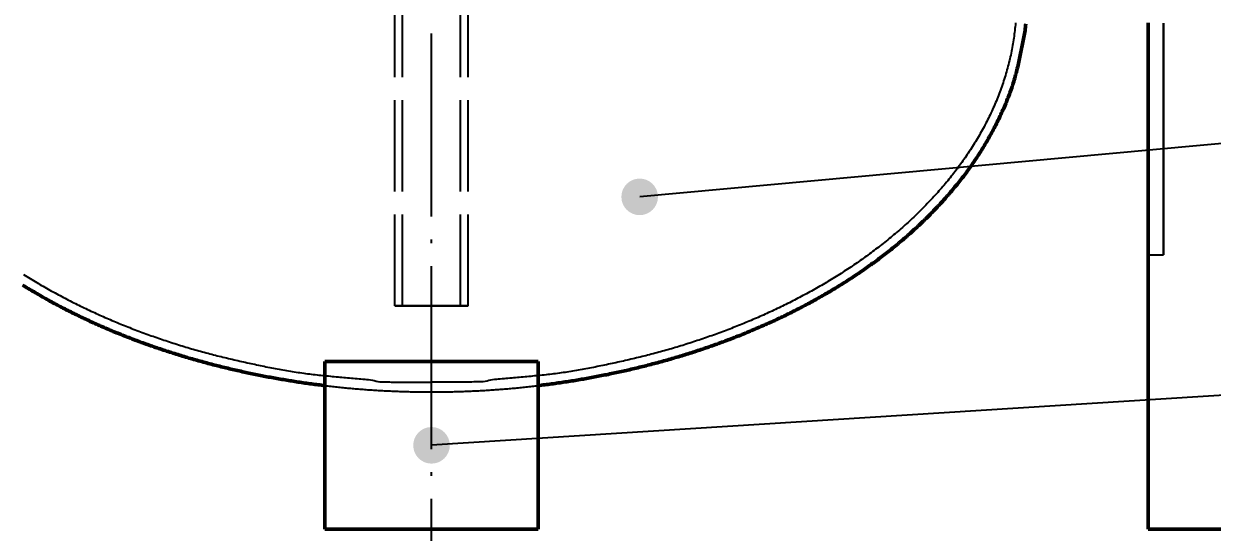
# Model space of a CAD drawing. Header units: millimetres. Extents: x 0 to 594, y 0 to 420.
# Drawn here: x 82.13 to 121.1, y 249.9 to 266.57 of the extents above; entities that cross this region are included whole.
import ezdxf

# ---------------------------------------------------------------- set-up
doc = ezdxf.new("R2010")
doc.units = ezdxf.units.MM
doc.linetypes.add('ISO02-TRAZOS', pattern=[3.75, 3, -0.75])
doc.linetypes.add('ISO04-TRAZO-PUNTO', pattern=[7.625, 6, -0.75, 0.125, -0.75])
for name, color, linetype, lineweight in [('01-VISIBLE', 7, 'CONTINUOUS', 50), ('02-OCULTA', 4, 'ISO02-TRAZOS', 25), ('03-EJE', 1, 'ISO04-TRAZO-PUNTO', 25), ('04-COTA', 3, 'CONTINUOUS', 25), ('08-FINA', 5, 'CONTINUOUS', 25)]:
    doc.layers.add(name, color=color, linetype=linetype, lineweight=lineweight)
doc.styles.add('ISO3098', font='isocpeur.ttf')
doc.dimstyles.new('FLAMA-ISO', dxfattribs={"dimtxt": 3.5, "dimasz": 3, "dimexe": 2, "dimexo": 1, "dimgap": 1, "dimtad": 1, "dimdec": 1, "dimtxsty": 'ISO3098', "dimcen": 2.5, "dimclrd": 3, "dimclre": 3, "dimclrt": 3, "dimazin": 3, "dimtfac": 1, "dimtmove": 0, "dimatfit": 3, "dimlwd": 25, "dimlwe": 25})

msp = doc.modelspace()

# ---------------------------------------------------------------- hatches: boundary and pattern name
at = {"layer": '08-FINA'}
h = msp.add_hatch(color=7, dxfattribs=at)
h.dxf.hatch_style = 1
edge = h.paths.add_edge_path()
edge.add_arc((102.325, 260.895), 0.6, 0, 360)
h = msp.add_hatch(color=7, dxfattribs=at)
h.dxf.hatch_style = 1
edge = h.paths.add_edge_path()
edge.add_arc((95.5, 252.75), 0.6, 0, 360)

# ---------------------------------------------------------------- linework, layer by layer
at = {"layer": '01-VISIBLE'}
for p, q in [((92, 250), (92, 255.5)), ((92, 255.5), (99, 255.5)), ((99, 250), (99, 255.5)), ((92, 250), (99, 250)), ((119, 250), (127, 250))]:
    msp.add_line(p, q, dxfattribs=at)
for points in [[(99, 254.708), (99.055, 254.714), (99.11, 254.721), (99.165, 254.728), (99.22, 254.735), (99.274, 254.742), (99.329, 254.749), (99.384, 254.756), (99.439, 254.764), (99.494, 254.771), (99.549, 254.779), (99.603, 254.786), (99.658, 254.794), (99.713, 254.802), (99.768, 254.81), (99.822, 254.818), (99.877, 254.826), (99.932, 254.835), (99.986, 254.843), (100.041, 254.852), (100.096, 254.86), (100.15, 254.869), (100.205, 254.878), (100.26, 254.887), (100.314, 254.896), (100.369, 254.905), (100.423, 254.914), (100.478, 254.924), (100.532, 254.933), (100.587, 254.943), (100.641, 254.953), (100.696, 254.962), (100.75, 254.972), (100.804, 254.982), (100.859, 254.992), (100.913, 255.003), (100.968, 255.013), (101.022, 255.024), (101.076, 255.034), (101.13, 255.045), (101.185, 255.056), (101.239, 255.066), (101.293, 255.077), (101.347, 255.089), (101.402, 255.1), (101.456, 255.111), (101.51, 255.123), (101.564, 255.134), (101.618, 255.146), (101.672, 255.158), (101.726, 255.169), (101.78, 255.181), (101.834, 255.194), (101.888, 255.206), (101.942, 255.218), (101.996, 255.23), (102.05, 255.243), (102.104, 255.256), (102.157, 255.268), (102.211, 255.281), (102.265, 255.294), (102.319, 255.307), (102.372, 255.321), (102.426, 255.334), (102.48, 255.347), (102.533, 255.361), (102.587, 255.375), (102.641, 255.388), (102.694, 255.402), (102.748, 255.416), (102.801, 255.43), (102.855, 255.445), (102.908, 255.459), (102.961, 255.473), (103.015, 255.488), (103.068, 255.503), (103.121, 255.517), (103.175, 255.532), (103.228, 255.547), (103.281, 255.562), (103.334, 255.578), (103.388, 255.593), (103.441, 255.608), (103.494, 255.624), (103.547, 255.64), (103.6, 255.656), (103.653, 255.671), (103.706, 255.688), (103.759, 255.704), (103.811, 255.72), (103.864, 255.736), (103.917, 255.753), (103.97, 255.769), (104.023, 255.786), (104.075, 255.803), (104.128, 255.82), (104.181, 255.837), (104.233, 255.854), (104.286, 255.872), (104.338, 255.889), (104.391, 255.907), (104.443, 255.924), (104.495, 255.942), (104.548, 255.96), (104.6, 255.978), (104.652, 255.996), (104.705, 256.015), (104.757, 256.033), (104.809, 256.051), (104.861, 256.07), (104.913, 256.089), (104.965, 256.108), (105.017, 256.127), (105.069, 256.146), (105.121, 256.165), (105.173, 256.184), (105.224, 256.204), (105.276, 256.223), (105.328, 256.243), (105.379, 256.263), (105.431, 256.283), (105.483, 256.303), (105.534, 256.323), (105.585, 256.344), (105.637, 256.364), (105.688, 256.385), (105.74, 256.405), (105.791, 256.426), (105.842, 256.447), (105.893, 256.468), (105.944, 256.489), (105.995, 256.511), (106.046, 256.532), (106.097, 256.554), (106.148, 256.575), (106.199, 256.597), (106.25, 256.619), (106.3, 256.641), (106.351, 256.663), (106.402, 256.686), (106.452, 256.708), (106.503, 256.731), (106.553, 256.753), (106.604, 256.776), (106.654, 256.799), (106.704, 256.822), (106.755, 256.845), (106.805, 256.869), (106.855, 256.892), (106.905, 256.916), (106.955, 256.939), (107.005, 256.963), (107.055, 256.987), (107.104, 257.011), (107.154, 257.035), (107.204, 257.06), (107.253, 257.084), (107.303, 257.109), (107.352, 257.134), (107.402, 257.159), (107.451, 257.184), (107.5, 257.209), (107.55, 257.234), (107.599, 257.259), (107.648, 257.285), (107.697, 257.311), (107.746, 257.337), (107.795, 257.362), (107.843, 257.389), (107.892, 257.415), (107.941, 257.441), (107.989, 257.468), (108.038, 257.494), (108.086, 257.521), (108.135, 257.548), (108.183, 257.575), (108.231, 257.602), (108.279, 257.629), (108.327, 257.657), (108.375, 257.684), (108.423, 257.712), (108.471, 257.74), (108.519, 257.768), (108.566, 257.796), (108.614, 257.824), (108.661, 257.853), (108.709, 257.881), (108.756, 257.91), (108.803, 257.939), (108.85, 257.968), (108.897, 257.997), (108.944, 258.026), (108.991, 258.055), (109.038, 258.085), (109.085, 258.114), (109.131, 258.144), (109.178, 258.174), (109.224, 258.204), (109.271, 258.234), (109.317, 258.265), (109.363, 258.295), (109.409, 258.326), (109.455, 258.357), (109.501, 258.388), (109.547, 258.419), (109.592, 258.45), (109.638, 258.481), (109.683, 258.513), (109.729, 258.544), (109.774, 258.576), (109.819, 258.608), (109.864, 258.64), (109.909, 258.672), (109.954, 258.705), (109.999, 258.737), (110.044, 258.77), (110.088, 258.803), (110.132, 258.836), (110.177, 258.869), (110.221, 258.902), (110.265, 258.936), (110.309, 258.969), (110.353, 259.003), (110.397, 259.037), (110.44, 259.071), (110.484, 259.105), (110.527, 259.139), (110.571, 259.174), (110.614, 259.208), (110.657, 259.243), (110.7, 259.278), (110.742, 259.313), (110.785, 259.348), (110.828, 259.383), (110.87, 259.419), (110.912, 259.455), (110.955, 259.49), (110.997, 259.526), (111.039, 259.562), (111.08, 259.599), (111.122, 259.635), (111.163, 259.672), (111.205, 259.708), (111.246, 259.745), (111.287, 259.782), (111.328, 259.82), (111.369, 259.857), (111.41, 259.894), (111.45, 259.932), (111.49, 259.97), (111.531, 260.008), (111.571, 260.046), (111.611, 260.084), (111.651, 260.123), (111.69, 260.161), (111.73, 260.2), (111.769, 260.239), (111.808, 260.278), (111.847, 260.317), (111.886, 260.357), (111.925, 260.396), (111.963, 260.436), (112.002, 260.476), (112.04, 260.516), (112.078, 260.556), (112.116, 260.596), (112.154, 260.637), (112.191, 260.677), (112.228, 260.718), (112.266, 260.759), (112.303, 260.8), (112.34, 260.841), (112.376, 260.883), (112.413, 260.924), (112.449, 260.966), (112.485, 261.008), (112.521, 261.05), (112.557, 261.092), (112.593, 261.134), (112.628, 261.177), (112.663, 261.219), (112.698, 261.262), (112.733, 261.305), (112.768, 261.348), (112.803, 261.391), (112.837, 261.435), (112.871, 261.478), (112.905, 261.522), (112.939, 261.566), (112.972, 261.61), (113.005, 261.654), (113.038, 261.698), (113.071, 261.743), (113.104, 261.788), (113.136, 261.832), (113.169, 261.877), (113.201, 261.923), (113.232, 261.968), (113.264, 262.013), (113.295, 262.059), (113.326, 262.105), (113.357, 262.151), (113.388, 262.197), (113.418, 262.243), (113.448, 262.289), (113.478, 262.336), (113.508, 262.383), (113.537, 262.43), (113.566, 262.477), (113.595, 262.524), (113.624, 262.571), (113.652, 262.619), (113.68, 262.666), (113.708, 262.714), (113.736, 262.762), (113.763, 262.81), (113.79, 262.858), (113.817, 262.906), (113.844, 262.955), (113.87, 263.003), (113.897, 263.052), (113.923, 263.101), (113.948, 263.15), (113.974, 263.199), (113.999, 263.248), (114.024, 263.298), (114.049, 263.347), (114.073, 263.397), (114.098, 263.446), (114.122, 263.496), (114.146, 263.546), (114.169, 263.596), (114.193, 263.646), (114.216, 263.697), (114.238, 263.747), (114.261, 263.797), (114.283, 263.848), (114.305, 263.899), (114.327, 263.95), (114.348, 264.001), (114.369, 264.052), (114.39, 264.103), (114.41, 264.155), (114.43, 264.207), (114.449, 264.258), (114.468, 264.31), (114.487, 264.362), (114.505, 264.415), (114.523, 264.467), (114.541, 264.519), (114.558, 264.572), (114.574, 264.625), (114.591, 264.678), (114.607, 264.731), (114.622, 264.784), (114.637, 264.837), (114.652, 264.89), (114.666, 264.944), (114.68, 264.997), (114.694, 265.051), (114.707, 265.104), (114.72, 265.158), (114.733, 265.212), (114.746, 265.266), (114.758, 265.32), (114.77, 265.374), (114.782, 265.428), (114.794, 265.482), (114.806, 265.536), (114.817, 265.59), (114.828, 265.644), (114.839, 265.698), (114.85, 265.753), (114.861, 265.807), (114.872, 265.861), (114.883, 265.915), (114.893, 265.97), (114.904, 266.024), (114.914, 266.078), (114.924, 266.133), (114.934, 266.187), (114.944, 266.242), (114.952, 266.296), (114.96, 266.351), (114.967, 266.406), (114.973, 266.461), (114.978, 266.516), (114.982, 266.571)], [(119, 266.6), (119, 266.5), (119, 266.4), (119, 266.3), (119, 266.2), (119, 266.1), (119, 266), (119, 265.9), (119, 265.8), (119, 265.7), (119, 265.6), (119, 265.5), (119, 265.4), (119, 265.3), (119, 265.2), (119, 265.1), (119, 265), (119, 264.9), (119, 264.8), (119, 264.7), (119, 264.6), (119, 264.5), (119, 264.4), (119, 264.3), (119, 264.2), (119, 264.1), (119, 264), (119, 263.9), (119, 263.8), (119, 263.7), (119, 263.6), (119, 263.5), (119, 263.4), (119, 263.3), (119, 263.2), (119, 263.1), (119, 263), (119, 262.9), (119, 262.8), (119, 262.7), (119, 262.6), (119, 262.5), (119, 262.4), (119, 262.3), (119, 262.2), (119, 262.1), (119, 262), (119, 261.9), (119, 261.8), (119, 261.7), (119, 261.6), (119, 261.5), (119, 261.4), (119, 261.3), (119, 261.2), (119, 261.1), (119, 261), (119, 260.9), (119, 260.8), (119, 260.7), (119, 260.6), (119, 260.5), (119, 260.4), (119, 260.3), (119, 260.2), (119, 260.1), (119, 260), (119, 259.9), (119, 259.8), (119, 259.7), (119, 259.6), (119, 259.5), (119, 259.4), (119, 259.3), (119, 259.2), (119, 259.1), (119, 259), (119, 258.9), (119, 258.8), (119, 258.7), (119, 258.6), (119, 258.5), (119, 258.4), (119, 258.3), (119, 258.2), (119, 258.1), (119, 258), (119, 257.9), (119, 257.8), (119, 257.7), (119, 257.6), (119, 257.5), (119, 257.4), (119, 257.3), (119, 257.2), (119, 257.1), (119, 257), (119, 256.9), (119, 256.8), (119, 256.7), (119, 256.6), (119, 256.5), (119, 256.4), (119, 256.3), (119, 256.2), (119, 256.1), (119, 256), (119, 255.9), (119, 255.8), (119, 255.7), (119, 255.6), (119, 255.5), (119, 255.4), (119, 255.3), (119, 255.2), (119, 255.1), (119, 255), (119, 254.9), (119, 254.8), (119, 254.7), (119, 254.6), (119, 254.5), (119, 254.4), (119, 254.3), (119, 254.2), (119, 254.1), (119, 254), (119, 253.9), (119, 253.8), (119, 253.7), (119, 253.6), (119, 253.5), (119, 253.4), (119, 253.3), (119, 253.2), (119, 253.1), (119, 253), (119, 252.9), (119, 252.8), (119, 252.7), (119, 252.6), (119, 252.5), (119, 252.4), (119, 252.3), (119, 252.2), (119, 252.1), (119, 252), (119, 251.9), (119, 251.8), (119, 251.7), (119, 251.6), (119, 251.5), (119, 251.4), (119, 251.3), (119, 251.2), (119, 251.1), (119, 251), (119, 250.9), (119, 250.8), (119, 250.7), (119, 250.6), (119, 250.5), (119, 250.4), (119, 250.3), (119, 250.2), (119, 250.1), (119, 250)], [(82.091, 258.004), (82.137, 257.975), (82.184, 257.947), (82.231, 257.918), (82.278, 257.89), (82.325, 257.861), (82.372, 257.833), (82.419, 257.805), (82.466, 257.777), (82.513, 257.749), (82.56, 257.722), (82.608, 257.694), (82.655, 257.667), (82.703, 257.64), (82.751, 257.612), (82.798, 257.585), (82.846, 257.559), (82.894, 257.532), (82.942, 257.505), (82.99, 257.479), (83.038, 257.453), (83.086, 257.426), (83.134, 257.4), (83.183, 257.374), (83.231, 257.349), (83.28, 257.323), (83.328, 257.297), (83.377, 257.272), (83.425, 257.247), (83.474, 257.222), (83.523, 257.197), (83.572, 257.172), (83.621, 257.147), (83.67, 257.122), (83.719, 257.098), (83.768, 257.074), (83.817, 257.049), (83.866, 257.025), (83.915, 257.001), (83.965, 256.977), (84.014, 256.954), (84.064, 256.93), (84.113, 256.907), (84.163, 256.883), (84.212, 256.86), (84.262, 256.837), (84.312, 256.814), (84.362, 256.791), (84.412, 256.769), (84.462, 256.746), (84.512, 256.724), (84.562, 256.701), (84.612, 256.679), (84.662, 256.657), (84.712, 256.635), (84.763, 256.613), (84.813, 256.592), (84.863, 256.57), (84.914, 256.548), (84.964, 256.527), (85.015, 256.506), (85.065, 256.485), (85.116, 256.464), (85.167, 256.443), (85.217, 256.422), (85.268, 256.402), (85.319, 256.381), (85.37, 256.361), (85.421, 256.341), (85.472, 256.321), (85.523, 256.301), (85.574, 256.281), (85.625, 256.261), (85.676, 256.241), (85.728, 256.222), (85.779, 256.202), (85.83, 256.183), (85.882, 256.164), (85.933, 256.145), (85.984, 256.126), (86.036, 256.107), (86.087, 256.088), (86.139, 256.07), (86.191, 256.051), (86.242, 256.033), (86.294, 256.015), (86.346, 255.997), (86.398, 255.979), (86.449, 255.961), (86.501, 255.943), (86.553, 255.926), (86.605, 255.908), (86.657, 255.891), (86.709, 255.873), (86.761, 255.856), (86.813, 255.839), (86.865, 255.822), (86.918, 255.805), (86.97, 255.789), (87.022, 255.772), (87.074, 255.756), (87.127, 255.739), (87.179, 255.723), (87.231, 255.707), (87.284, 255.691), (87.336, 255.675), (87.389, 255.659), (87.441, 255.643), (87.494, 255.628), (87.546, 255.612), (87.599, 255.597), (87.652, 255.582), (87.704, 255.567), (87.757, 255.552), (87.81, 255.537), (87.863, 255.522), (87.915, 255.507), (87.968, 255.493), (88.021, 255.478), (88.074, 255.464), (88.127, 255.45), (88.18, 255.436), (88.233, 255.422), (88.286, 255.408), (88.339, 255.394), (88.392, 255.38), (88.445, 255.367), (88.498, 255.353), (88.551, 255.34), (88.605, 255.327), (88.658, 255.313), (88.711, 255.3), (88.764, 255.287), (88.818, 255.275), (88.871, 255.262), (88.924, 255.249), (88.978, 255.237), (89.031, 255.225), (89.085, 255.212), (89.138, 255.2), (89.192, 255.188), (89.245, 255.176), (89.299, 255.164), (89.352, 255.153), (89.406, 255.141), (89.459, 255.129), (89.513, 255.118), (89.567, 255.107), (89.62, 255.096), (89.674, 255.084), (89.728, 255.073), (89.781, 255.063), (89.835, 255.052), (89.889, 255.041), (89.943, 255.031), (89.996, 255.02), (90.05, 255.01), (90.104, 255), (90.158, 254.989), (90.212, 254.979), (90.266, 254.97), (90.32, 254.96), (90.374, 254.95), (90.428, 254.94), (90.482, 254.931), (90.536, 254.922), (90.59, 254.912), (90.644, 254.903), (90.698, 254.894), (90.752, 254.885), (90.806, 254.876), (90.86, 254.867), (90.914, 254.859), (90.968, 254.85), (91.023, 254.842), (91.077, 254.833), (91.131, 254.825), (91.185, 254.817), (91.239, 254.809), (91.294, 254.801), (91.348, 254.793), (91.402, 254.786), (91.456, 254.778), (91.511, 254.771), (91.565, 254.763), (91.619, 254.756), (91.674, 254.749), (91.728, 254.742), (91.782, 254.735), (91.837, 254.728), (91.891, 254.721), (91.946, 254.714), (92, 254.708)]]:
    msp.add_lwpolyline(points, dxfattribs=at)
at = {"layer": '02-OCULTA'}
for p, q in [((94.3, 257.32), (94.3, 358.898)), ((94.55, 257.32), (94.55, 358.898)), ((96.45, 257.32), (96.45, 358.898)), ((96.7, 257.32), (96.7, 358.898)), ((119, 259), (119.5, 259)), ((92, 250), (92, 255.5)), ((92, 255.5), (99, 255.5)), ((99, 250), (99, 255.5)), ((92, 250), (99, 250))]:
    msp.add_line(p, q, dxfattribs=at)
for points in [[(114.651, 266.599), (114.645, 266.537), (114.639, 266.474), (114.632, 266.412), (114.625, 266.349), (114.618, 266.287), (114.61, 266.224), (114.601, 266.162), (114.592, 266.1), (114.583, 266.038), (114.573, 265.976), (114.563, 265.914), (114.552, 265.852), (114.541, 265.79), (114.529, 265.728), (114.517, 265.666), (114.504, 265.605), (114.491, 265.543), (114.477, 265.482), (114.463, 265.421), (114.449, 265.36), (114.434, 265.299), (114.418, 265.238), (114.402, 265.177), (114.386, 265.116), (114.369, 265.055), (114.352, 264.995), (114.335, 264.935), (114.317, 264.874), (114.298, 264.814), (114.279, 264.754), (114.26, 264.695), (114.24, 264.635), (114.22, 264.575), (114.199, 264.516), (114.178, 264.457), (114.157, 264.398), (114.135, 264.339), (114.113, 264.28), (114.09, 264.221), (114.067, 264.163), (114.044, 264.104), (114.02, 264.046), (113.995, 263.988), (113.971, 263.93), (113.946, 263.873), (113.92, 263.815), (113.895, 263.758), (113.868, 263.701), (113.842, 263.644), (113.815, 263.587), (113.788, 263.53), (113.76, 263.474), (113.732, 263.418), (113.703, 263.362), (113.675, 263.306), (113.646, 263.25), (113.616, 263.195), (113.586, 263.139), (113.556, 263.084), (113.526, 263.029), (113.495, 262.974), (113.464, 262.92), (113.432, 262.865), (113.4, 262.811), (113.368, 262.757), (113.335, 262.703), (113.303, 262.65), (113.269, 262.596), (113.236, 262.543), (113.202, 262.49), (113.168, 262.437), (113.134, 262.385), (113.099, 262.332), (113.064, 262.28), (113.029, 262.228), (112.993, 262.176), (112.957, 262.125), (112.921, 262.073), (112.884, 262.022), (112.848, 261.971), (112.811, 261.92), (112.773, 261.87), (112.736, 261.819), (112.698, 261.769), (112.66, 261.719), (112.621, 261.669), (112.583, 261.62), (112.544, 261.571), (112.504, 261.521), (112.465, 261.472), (112.425, 261.424), (112.385, 261.375), (112.345, 261.327), (112.304, 261.279), (112.264, 261.231), (112.223, 261.183), (112.182, 261.136), (112.14, 261.089), (112.098, 261.042), (112.056, 260.995), (112.014, 260.948), (111.972, 260.902), (111.929, 260.855), (111.886, 260.809), (111.843, 260.764), (111.8, 260.718), (111.757, 260.673), (111.713, 260.627), (111.669, 260.582), (111.625, 260.538), (111.58, 260.493), (111.536, 260.449), (111.491, 260.405), (111.446, 260.361), (111.401, 260.317), (111.356, 260.273), (111.31, 260.23), (111.264, 260.187), (111.218, 260.144), (111.172, 260.101), (111.126, 260.059), (111.08, 260.017), (111.033, 259.975), (110.986, 259.933), (110.939, 259.891), (110.892, 259.849), (110.844, 259.808), (110.797, 259.767), (110.749, 259.726), (110.701, 259.686), (110.653, 259.645), (110.605, 259.605), (110.556, 259.565), (110.508, 259.525), (110.459, 259.485), (110.41, 259.446), (110.361, 259.406), (110.312, 259.367), (110.262, 259.329), (110.213, 259.29), (110.163, 259.251), (110.113, 259.213), (110.063, 259.175), (110.013, 259.137), (109.963, 259.099), (109.912, 259.062), (109.861, 259.025), (109.811, 258.987), (109.76, 258.951), (109.709, 258.914), (109.658, 258.877), (109.606, 258.841), (109.555, 258.805), (109.503, 258.769), (109.452, 258.733), (109.4, 258.697), (109.348, 258.662), (109.296, 258.627), (109.244, 258.592), (109.191, 258.557), (109.139, 258.522), (109.086, 258.488), (109.034, 258.454), (108.981, 258.42), (108.928, 258.386), (108.875, 258.352), (108.821, 258.319), (108.768, 258.285), (108.715, 258.252), (108.661, 258.219), (108.608, 258.186), (108.554, 258.154), (108.5, 258.121), (108.446, 258.089), (108.392, 258.057), (108.338, 258.025), (108.283, 257.994), (108.229, 257.962), (108.174, 257.931), (108.12, 257.9), (108.065, 257.869), (108.01, 257.838), (107.955, 257.807), (107.9, 257.777), (107.845, 257.747), (107.79, 257.716), (107.735, 257.687), (107.679, 257.657), (107.624, 257.627), (107.568, 257.598), (107.513, 257.569), (107.457, 257.54), (107.401, 257.511), (107.345, 257.482), (107.289, 257.454), (107.233, 257.425), (107.177, 257.397), (107.121, 257.369), (107.064, 257.341), (107.008, 257.314), (106.951, 257.286), (106.895, 257.259), (106.838, 257.232), (106.781, 257.205), (106.724, 257.178), (106.667, 257.151), (106.61, 257.125), (106.553, 257.099), (106.496, 257.073), (106.439, 257.047), (106.381, 257.021), (106.324, 256.995), (106.266, 256.97), (106.209, 256.945), (106.151, 256.92), (106.093, 256.895), (106.036, 256.87), (105.978, 256.845), (105.92, 256.821), (105.862, 256.797), (105.804, 256.772), (105.746, 256.748), (105.688, 256.725), (105.629, 256.701), (105.571, 256.678), (105.513, 256.654), (105.454, 256.631), (105.396, 256.608), (105.337, 256.585), (105.278, 256.563), (105.22, 256.54), (105.161, 256.518), (105.102, 256.496), (105.043, 256.474), (104.984, 256.452), (104.925, 256.43), (104.866, 256.408), (104.807, 256.387), (104.748, 256.366), (104.689, 256.344), (104.63, 256.323), (104.57, 256.303), (104.511, 256.282), (104.452, 256.261), (104.392, 256.241), (104.333, 256.221), (104.273, 256.201), (104.213, 256.181), (104.154, 256.161), (104.094, 256.141), (104.034, 256.122), (103.974, 256.102), (103.915, 256.083), (103.855, 256.064), (103.795, 256.045), (103.735, 256.027), (103.675, 256.008), (103.614, 255.99), (103.554, 255.972), (103.494, 255.954), (103.434, 255.936), (103.373, 255.918), (103.313, 255.9), (103.253, 255.883), (103.192, 255.866), (103.132, 255.849), (103.071, 255.832), (103.011, 255.815), (102.95, 255.799), (102.889, 255.782), (102.828, 255.766), (102.768, 255.75), (102.707, 255.734), (102.646, 255.719), (102.585, 255.703), (102.524, 255.688), (102.463, 255.672), (102.402, 255.657), (102.341, 255.642), (102.28, 255.627), (102.219, 255.613), (102.158, 255.598), (102.097, 255.584), (102.035, 255.569), (101.974, 255.555), (101.913, 255.541), (101.852, 255.527), (101.79, 255.513), (101.729, 255.499), (101.668, 255.486), (101.606, 255.472), (101.545, 255.459), (101.483, 255.445), (101.422, 255.432), (101.36, 255.419), (101.299, 255.406), (101.237, 255.392), (101.176, 255.38), (101.114, 255.367), (101.053, 255.354), (100.991, 255.341), (100.93, 255.329), (100.868, 255.316), (100.806, 255.304), (100.745, 255.291), (100.683, 255.279), (100.621, 255.267), (100.56, 255.256), (100.498, 255.244), (100.436, 255.233), (100.374, 255.222), (100.312, 255.211), (100.25, 255.2), (100.188, 255.189), (100.126, 255.179), (100.064, 255.169), (100.002, 255.159), (99.94, 255.15), (99.878, 255.141), (99.816, 255.132), (99.753, 255.123), (99.691, 255.114), (99.629, 255.106), (99.566, 255.098), (99.504, 255.09), (99.442, 255.083), (99.379, 255.075), (99.317, 255.068), (99.254, 255.061), (99.192, 255.054), (99.129, 255.048), (99.067, 255.041), (99.004, 255.035), (98.942, 255.029), (98.879, 255.023), (98.816, 255.017), (98.754, 255.011), (98.691, 255.005), (98.629, 255), (98.566, 254.994), (98.503, 254.989), (98.441, 254.983), (98.378, 254.978), (98.316, 254.972), (98.253, 254.967), (98.19, 254.962), (98.128, 254.956), (98.065, 254.951), (98.002, 254.945), (97.94, 254.94), (97.877, 254.935), (97.814, 254.929), (97.752, 254.923), (97.689, 254.917), (97.627, 254.911), (97.564, 254.905), (97.502, 254.898), (97.439, 254.89), (97.377, 254.88), (97.32, 254.856), (97.26, 254.84), (97.197, 254.835), (97.134, 254.832), (97.072, 254.83), (97.009, 254.828), (96.946, 254.827), (96.883, 254.826), (96.82, 254.825), (96.757, 254.824), (96.694, 254.824), (96.632, 254.823), (96.569, 254.823), (96.506, 254.822), (96.443, 254.822), (96.38, 254.822), (96.317, 254.821), (96.254, 254.821), (96.192, 254.821), (96.129, 254.821), (96.066, 254.821), (96.003, 254.82), (95.94, 254.82), (95.877, 254.82), (95.814, 254.82), (95.751, 254.82), (95.689, 254.82), (95.626, 254.82), (95.563, 254.82), (95.5, 254.82)], [(119, 250), (119, 250.1), (119, 250.2), (119, 250.3), (119, 250.4), (119, 250.5), (119, 250.6), (119, 250.7), (119, 250.8), (119, 250.9), (119, 251), (119, 251.1), (119, 251.2), (119, 251.3), (119, 251.4), (119, 251.5), (119, 251.6), (119, 251.7), (119, 251.8), (119, 251.9), (119, 252), (119, 252.1), (119, 252.2), (119, 252.3), (119, 252.4), (119, 252.5), (119, 252.6), (119, 252.7), (119, 252.8), (119, 252.9), (119, 253), (119, 253.1), (119, 253.2), (119, 253.3), (119, 253.4), (119, 253.5), (119, 253.6), (119, 253.7), (119, 253.8), (119, 253.9), (119, 254), (119, 254.1), (119, 254.2), (119, 254.3), (119, 254.4), (119, 254.5), (119, 254.6), (119, 254.7), (119, 254.8), (119, 254.9), (119, 255), (119, 255.1), (119, 255.2), (119, 255.3), (119, 255.4), (119, 255.5), (119, 255.6), (119, 255.7), (119, 255.8), (119, 255.9), (119, 256), (119, 256.1), (119, 256.2), (119, 256.3), (119, 256.4), (119, 256.5), (119, 256.6), (119, 256.7), (119, 256.8), (119, 256.9), (119, 257), (119, 257.1), (119, 257.2), (119, 257.3), (119, 257.4), (119, 257.5), (119, 257.6), (119, 257.7), (119, 257.8), (119, 257.9), (119, 258), (119, 258.1), (119, 258.2), (119, 258.3), (119, 258.4), (119, 258.5), (119, 258.6), (119, 258.7), (119, 258.8), (119, 258.9), (119, 259), (119, 259.1), (119, 259.2), (119, 259.3), (119, 259.4), (119, 259.5), (119, 259.6), (119, 259.7), (119, 259.8), (119, 259.9), (119, 260), (119, 260.1), (119, 260.2), (119, 260.3), (119, 260.4), (119, 260.5), (119, 260.6), (119, 260.7), (119, 260.8), (119, 260.9), (119, 261), (119, 261.1), (119, 261.2), (119, 261.3), (119, 261.4), (119, 261.5), (119, 261.6), (119, 261.7), (119, 261.8), (119, 261.9), (119, 262), (119, 262.1), (119, 262.2), (119, 262.3), (119, 262.4), (119, 262.5), (119, 262.6), (119, 262.7), (119, 262.8), (119, 262.9), (119, 263), (119, 263.1), (119, 263.2), (119, 263.3), (119, 263.4), (119, 263.5), (119, 263.6), (119, 263.7), (119, 263.8), (119, 263.9), (119, 264), (119, 264.1), (119, 264.2), (119, 264.3), (119, 264.4), (119, 264.5), (119, 264.6), (119, 264.7), (119, 264.8), (119, 264.9), (119, 265), (119, 265.1), (119, 265.2), (119, 265.3), (119, 265.4), (119, 265.5), (119, 265.6), (119, 265.7), (119, 265.8), (119, 265.9), (119, 266), (119, 266.1), (119, 266.2), (119, 266.3), (119, 266.4), (119, 266.5), (119, 266.6)], [(119, 266.59), (119, 266.535), (119, 266.48), (119, 266.425), (119, 266.37), (119, 266.315), (119, 266.26), (119, 266.205), (119, 266.15), (119, 266.095), (119, 266.04), (119, 265.985), (119, 265.93), (119, 265.875), (119, 265.82), (119, 265.765), (119, 265.71), (119, 265.655), (119, 265.6), (119, 265.545), (119, 265.49), (119, 265.435), (119, 265.38), (119, 265.325), (119, 265.27), (119, 265.215), (119, 265.16), (119, 265.105), (119, 265.05), (119, 264.995), (119, 264.94), (119, 264.885), (119, 264.83), (119, 264.775), (119, 264.72), (119, 264.665), (119, 264.61), (119, 264.555), (119, 264.5), (119, 264.445), (119, 264.39), (119, 264.335), (119, 264.28), (119, 264.225), (119, 264.17), (119, 264.115), (119, 264.06), (119, 264.005), (119, 263.95), (119, 263.895), (119, 263.84), (119, 263.785), (119, 263.73), (119, 263.675), (119, 263.62), (119, 263.565), (119, 263.51), (119, 263.455), (119, 263.4), (119, 263.345), (119, 263.29), (119, 263.235), (119, 263.18), (119, 263.125), (119, 263.07), (119, 263.015), (119, 262.96), (119, 262.905), (119, 262.85), (119, 262.795), (119, 262.74), (119, 262.685), (119, 262.63), (119, 262.575), (119, 262.52), (119, 262.465), (119, 262.41), (119, 262.355), (119, 262.3), (119, 262.245), (119, 262.19), (119, 262.135), (119, 262.08), (119, 262.025), (119, 261.97), (119, 261.915), (119, 261.86), (119, 261.805), (119, 261.75), (119, 261.695), (119, 261.64), (119, 261.585), (119, 261.53), (119, 261.475), (119, 261.42), (119, 261.365), (119, 261.31), (119, 261.255), (119, 261.2), (119, 261.145), (119, 261.09), (119, 261.035), (119, 260.98), (119, 260.925), (119, 260.87), (119, 260.815), (119, 260.76), (119, 260.705), (119, 260.65), (119, 260.595), (119, 260.54), (119, 260.485), (119, 260.43), (119, 260.375), (119, 260.32), (119, 260.265), (119, 260.21), (119, 260.155), (119, 260.1), (119, 260.045), (119, 259.99), (119, 259.935), (119, 259.88), (119, 259.825), (119, 259.77), (119, 259.715), (119, 259.66), (119, 259.605), (119, 259.55), (119, 259.495), (119, 259.44), (119, 259.385), (119, 259.33), (119, 259.275), (119, 259.22), (119, 259.165), (119, 259.11), (119, 259.055), (119, 259)], [(119, 259), (119, 259.055), (119, 259.11), (119, 259.165), (119, 259.22), (119, 259.275), (119, 259.33), (119, 259.385), (119, 259.44), (119, 259.495), (119, 259.55), (119, 259.605), (119, 259.66), (119, 259.715), (119, 259.77), (119, 259.825), (119, 259.88), (119, 259.935), (119, 259.99), (119, 260.045), (119, 260.1), (119, 260.155), (119, 260.21), (119, 260.265), (119, 260.32), (119, 260.375), (119, 260.43), (119, 260.485), (119, 260.54), (119, 260.595), (119, 260.65), (119, 260.705), (119, 260.76), (119, 260.815), (119, 260.87), (119, 260.925), (119, 260.98), (119, 261.035), (119, 261.09), (119, 261.145), (119, 261.2), (119, 261.255), (119, 261.31), (119, 261.365), (119, 261.42), (119, 261.475), (119, 261.53), (119, 261.585), (119, 261.64), (119, 261.695), (119, 261.75), (119, 261.805), (119, 261.86), (119, 261.915), (119, 261.97), (119, 262.025), (119, 262.08), (119, 262.135), (119, 262.19), (119, 262.245), (119, 262.3), (119, 262.355), (119, 262.41), (119, 262.465), (119, 262.52), (119, 262.575), (119, 262.63), (119, 262.685), (119, 262.74), (119, 262.795), (119, 262.85), (119, 262.905), (119, 262.96), (119, 263.015), (119, 263.07), (119, 263.125), (119, 263.18), (119, 263.235), (119, 263.29), (119, 263.345), (119, 263.4), (119, 263.455), (119, 263.51), (119, 263.565), (119, 263.62), (119, 263.675), (119, 263.73), (119, 263.785), (119, 263.84), (119, 263.895), (119, 263.95), (119, 264.005), (119, 264.06), (119, 264.115), (119, 264.17), (119, 264.225), (119, 264.28), (119, 264.335), (119, 264.39), (119, 264.445), (119, 264.5), (119, 264.555), (119, 264.61), (119, 264.665), (119, 264.72), (119, 264.775), (119, 264.83), (119, 264.885), (119, 264.94), (119, 264.995), (119, 265.05), (119, 265.105), (119, 265.16), (119, 265.215), (119, 265.27), (119, 265.325), (119, 265.38), (119, 265.435), (119, 265.49), (119, 265.545), (119, 265.6), (119, 265.655), (119, 265.71), (119, 265.765), (119, 265.82), (119, 265.875), (119, 265.93), (119, 265.985), (119, 266.04), (119, 266.095), (119, 266.15), (119, 266.205), (119, 266.26), (119, 266.315), (119, 266.37), (119, 266.425), (119, 266.48), (119, 266.535), (119, 266.59)], [(119.5, 266.59), (119.5, 266.535), (119.5, 266.48), (119.5, 266.425), (119.5, 266.37), (119.5, 266.315), (119.5, 266.26), (119.5, 266.205), (119.5, 266.15), (119.5, 266.095), (119.5, 266.04), (119.5, 265.985), (119.5, 265.93), (119.5, 265.875), (119.5, 265.82), (119.5, 265.765), (119.5, 265.71), (119.5, 265.655), (119.5, 265.6), (119.5, 265.545), (119.5, 265.49), (119.5, 265.435), (119.5, 265.38), (119.5, 265.325), (119.5, 265.27), (119.5, 265.215), (119.5, 265.16), (119.5, 265.105), (119.5, 265.05), (119.5, 264.995), (119.5, 264.94), (119.5, 264.885), (119.5, 264.83), (119.5, 264.775), (119.5, 264.72), (119.5, 264.665), (119.5, 264.61), (119.5, 264.555), (119.5, 264.5), (119.5, 264.445), (119.5, 264.39), (119.5, 264.335), (119.5, 264.28), (119.5, 264.225), (119.5, 264.17), (119.5, 264.115), (119.5, 264.06), (119.5, 264.005), (119.5, 263.95), (119.5, 263.895), (119.5, 263.84), (119.5, 263.785), (119.5, 263.73), (119.5, 263.675), (119.5, 263.62), (119.5, 263.565), (119.5, 263.51), (119.5, 263.455), (119.5, 263.4), (119.5, 263.345), (119.5, 263.29), (119.5, 263.235), (119.5, 263.18), (119.5, 263.125), (119.5, 263.07), (119.5, 263.015), (119.5, 262.96), (119.5, 262.905), (119.5, 262.85), (119.5, 262.795), (119.5, 262.74), (119.5, 262.685), (119.5, 262.63), (119.5, 262.575), (119.5, 262.52), (119.5, 262.465), (119.5, 262.41), (119.5, 262.355), (119.5, 262.3), (119.5, 262.245), (119.5, 262.19), (119.5, 262.135), (119.5, 262.08), (119.5, 262.025), (119.5, 261.97), (119.5, 261.915), (119.5, 261.86), (119.5, 261.805), (119.5, 261.75), (119.5, 261.695), (119.5, 261.64), (119.5, 261.585), (119.5, 261.53), (119.5, 261.475), (119.5, 261.42), (119.5, 261.365), (119.5, 261.31), (119.5, 261.255), (119.5, 261.2), (119.5, 261.145), (119.5, 261.09), (119.5, 261.035), (119.5, 260.98), (119.5, 260.925), (119.5, 260.87), (119.5, 260.815), (119.5, 260.76), (119.5, 260.705), (119.5, 260.65), (119.5, 260.595), (119.5, 260.54), (119.5, 260.485), (119.5, 260.43), (119.5, 260.375), (119.5, 260.32), (119.5, 260.265), (119.5, 260.21), (119.5, 260.155), (119.5, 260.1), (119.5, 260.045), (119.5, 259.99), (119.5, 259.935), (119.5, 259.88), (119.5, 259.825), (119.5, 259.77), (119.5, 259.715), (119.5, 259.66), (119.5, 259.605), (119.5, 259.55), (119.5, 259.495), (119.5, 259.44), (119.5, 259.385), (119.5, 259.33), (119.5, 259.275), (119.5, 259.22), (119.5, 259.165), (119.5, 259.11), (119.5, 259.055), (119.5, 259)], [(119.5, 259), (119.5, 259.055), (119.5, 259.11), (119.5, 259.165), (119.5, 259.22), (119.5, 259.275), (119.5, 259.33), (119.5, 259.385), (119.5, 259.44), (119.5, 259.495), (119.5, 259.55), (119.5, 259.605), (119.5, 259.66), (119.5, 259.715), (119.5, 259.77), (119.5, 259.825), (119.5, 259.88), (119.5, 259.935), (119.5, 259.99), (119.5, 260.045), (119.5, 260.1), (119.5, 260.155), (119.5, 260.21), (119.5, 260.265), (119.5, 260.32), (119.5, 260.375), (119.5, 260.43), (119.5, 260.485), (119.5, 260.54), (119.5, 260.595), (119.5, 260.65), (119.5, 260.705), (119.5, 260.76), (119.5, 260.815), (119.5, 260.87), (119.5, 260.925), (119.5, 260.98), (119.5, 261.035), (119.5, 261.09), (119.5, 261.145), (119.5, 261.2), (119.5, 261.255), (119.5, 261.31), (119.5, 261.365), (119.5, 261.42), (119.5, 261.475), (119.5, 261.53), (119.5, 261.585), (119.5, 261.64), (119.5, 261.695), (119.5, 261.75), (119.5, 261.805), (119.5, 261.86), (119.5, 261.915), (119.5, 261.97), (119.5, 262.025), (119.5, 262.08), (119.5, 262.135), (119.5, 262.19), (119.5, 262.245), (119.5, 262.3), (119.5, 262.355), (119.5, 262.41), (119.5, 262.465), (119.5, 262.52), (119.5, 262.575), (119.5, 262.63), (119.5, 262.685), (119.5, 262.74), (119.5, 262.795), (119.5, 262.85), (119.5, 262.905), (119.5, 262.96), (119.5, 263.015), (119.5, 263.07), (119.5, 263.125), (119.5, 263.18), (119.5, 263.235), (119.5, 263.29), (119.5, 263.345), (119.5, 263.4), (119.5, 263.455), (119.5, 263.51), (119.5, 263.565), (119.5, 263.62), (119.5, 263.675), (119.5, 263.73), (119.5, 263.785), (119.5, 263.84), (119.5, 263.895), (119.5, 263.95), (119.5, 264.005), (119.5, 264.06), (119.5, 264.115), (119.5, 264.17), (119.5, 264.225), (119.5, 264.28), (119.5, 264.335), (119.5, 264.39), (119.5, 264.445), (119.5, 264.5), (119.5, 264.555), (119.5, 264.61), (119.5, 264.665), (119.5, 264.72), (119.5, 264.775), (119.5, 264.83), (119.5, 264.885), (119.5, 264.94), (119.5, 264.995), (119.5, 265.05), (119.5, 265.105), (119.5, 265.16), (119.5, 265.215), (119.5, 265.27), (119.5, 265.325), (119.5, 265.38), (119.5, 265.435), (119.5, 265.49), (119.5, 265.545), (119.5, 265.6), (119.5, 265.655), (119.5, 265.71), (119.5, 265.765), (119.5, 265.82), (119.5, 265.875), (119.5, 265.93), (119.5, 265.985), (119.5, 266.04), (119.5, 266.095), (119.5, 266.15), (119.5, 266.205), (119.5, 266.26), (119.5, 266.315), (119.5, 266.37), (119.5, 266.425), (119.5, 266.48), (119.5, 266.535), (119.5, 266.59)], [(82.125, 258.352), (82.178, 258.319), (82.232, 258.285), (82.285, 258.252), (82.339, 258.219), (82.392, 258.186), (82.446, 258.154), (82.5, 258.121), (82.554, 258.089), (82.608, 258.057), (82.662, 258.025), (82.716, 257.994), (82.771, 257.962), (82.825, 257.931), (82.88, 257.9), (82.935, 257.869), (82.99, 257.838), (83.044, 257.807), (83.099, 257.777), (83.155, 257.747), (83.21, 257.716), (83.265, 257.687), (83.32, 257.657), (83.376, 257.627), (83.432, 257.598), (83.487, 257.569), (83.543, 257.54), (83.599, 257.511), (83.655, 257.482), (83.711, 257.454), (83.767, 257.425), (83.823, 257.397), (83.879, 257.369), (83.936, 257.342), (83.992, 257.314), (84.049, 257.286), (84.105, 257.259), (84.162, 257.232), (84.219, 257.205), (84.276, 257.178), (84.333, 257.152), (84.39, 257.125), (84.447, 257.099), (84.504, 257.073), (84.561, 257.047), (84.619, 257.021), (84.676, 256.996), (84.734, 256.97), (84.791, 256.945), (84.849, 256.92), (84.906, 256.895), (84.964, 256.87), (85.022, 256.845), (85.08, 256.821), (85.138, 256.797), (85.196, 256.772), (85.254, 256.748), (85.312, 256.725), (85.371, 256.701), (85.429, 256.678), (85.487, 256.654), (85.546, 256.631), (85.604, 256.608), (85.663, 256.585), (85.721, 256.563), (85.78, 256.54), (85.839, 256.518), (85.898, 256.495), (85.957, 256.473), (86.015, 256.451), (86.074, 256.43), (86.133, 256.408), (86.193, 256.387), (86.252, 256.365), (86.311, 256.344), (86.37, 256.323), (86.43, 256.303), (86.489, 256.282), (86.548, 256.261), (86.608, 256.241), (86.667, 256.221), (86.727, 256.201), (86.786, 256.181), (86.846, 256.161), (86.906, 256.141), (86.966, 256.122), (87.025, 256.102), (87.085, 256.083), (87.145, 256.064), (87.205, 256.045), (87.265, 256.027), (87.325, 256.008), (87.385, 255.99), (87.446, 255.972), (87.506, 255.954), (87.566, 255.936), (87.626, 255.918), (87.687, 255.901), (87.747, 255.883), (87.808, 255.866), (87.868, 255.849), (87.929, 255.832), (87.989, 255.815), (88.05, 255.799), (88.111, 255.783), (88.171, 255.766), (88.232, 255.75), (88.293, 255.734), (88.354, 255.719), (88.415, 255.703), (88.476, 255.688), (88.537, 255.672), (88.598, 255.657), (88.659, 255.642), (88.72, 255.627), (88.781, 255.613), (88.842, 255.598), (88.903, 255.584), (88.964, 255.569), (89.026, 255.555), (89.087, 255.541), (89.148, 255.527), (89.21, 255.513), (89.271, 255.499), (89.332, 255.486), (89.394, 255.472), (89.455, 255.459), (89.517, 255.445), (89.578, 255.432), (89.639, 255.419), (89.701, 255.406), (89.762, 255.393), (89.824, 255.38), (89.885, 255.367), (89.947, 255.354), (90.008, 255.341), (90.07, 255.328), (90.132, 255.316), (90.193, 255.304), (90.255, 255.291), (90.317, 255.279), (90.378, 255.268), (90.44, 255.256), (90.502, 255.244), (90.564, 255.233), (90.626, 255.222), (90.688, 255.211), (90.75, 255.2), (90.812, 255.189), (90.874, 255.179), (90.936, 255.169), (90.998, 255.159), (91.06, 255.15), (91.122, 255.141), (91.184, 255.132), (91.246, 255.123), (91.309, 255.114), (91.371, 255.106), (91.433, 255.098), (91.496, 255.09), (91.558, 255.083), (91.621, 255.075), (91.683, 255.068), (91.746, 255.061), (91.808, 255.054), (91.871, 255.048), (91.933, 255.041), (91.996, 255.035), (92.058, 255.029), (92.121, 255.023), (92.183, 255.017), (92.246, 255.011), (92.309, 255.005), (92.371, 255), (92.434, 254.994), (92.496, 254.989), (92.559, 254.983), (92.622, 254.978), (92.684, 254.972), (92.747, 254.967), (92.81, 254.962), (92.872, 254.956), (92.935, 254.951), (92.997, 254.946), (93.06, 254.94), (93.123, 254.935), (93.185, 254.929), (93.248, 254.923), (93.311, 254.917), (93.373, 254.911), (93.436, 254.905), (93.498, 254.898), (93.56, 254.89), (93.623, 254.88), (93.68, 254.856), (93.74, 254.84), (93.803, 254.835), (93.866, 254.832), (93.928, 254.83), (93.991, 254.828), (94.054, 254.827), (94.117, 254.826), (94.18, 254.825), (94.243, 254.824), (94.306, 254.824), (94.368, 254.823), (94.431, 254.823), (94.494, 254.822), (94.557, 254.822), (94.62, 254.822), (94.683, 254.821), (94.746, 254.821), (94.809, 254.821), (94.871, 254.821), (94.934, 254.82), (94.997, 254.82), (95.06, 254.82), (95.123, 254.82), (95.186, 254.82), (95.249, 254.82), (95.311, 254.82), (95.374, 254.82), (95.437, 254.82), (95.5, 254.82)], [(96.7, 257.32), (96.65, 257.32), (96.6, 257.32), (96.55, 257.32), (96.5, 257.32), (96.45, 257.32), (96.4, 257.32), (96.35, 257.32), (96.3, 257.32), (96.25, 257.32), (96.2, 257.32), (96.15, 257.32), (96.1, 257.32), (96.05, 257.32), (96, 257.32), (95.95, 257.32), (95.9, 257.32), (95.85, 257.32), (95.8, 257.32), (95.75, 257.32), (95.7, 257.32), (95.65, 257.32), (95.6, 257.32), (95.55, 257.32), (95.5, 257.32), (95.45, 257.32), (95.4, 257.32), (95.35, 257.32), (95.3, 257.32), (95.25, 257.32), (95.2, 257.32), (95.15, 257.32), (95.1, 257.32), (95.05, 257.32), (95, 257.32), (94.95, 257.32), (94.9, 257.32), (94.85, 257.32), (94.8, 257.32), (94.75, 257.32), (94.7, 257.32), (94.65, 257.32), (94.6, 257.32), (94.55, 257.32), (94.5, 257.32), (94.45, 257.32), (94.4, 257.32), (94.35, 257.32), (94.3, 257.32)], [(94.3, 257.32), (94.35, 257.32), (94.4, 257.32), (94.45, 257.32), (94.5, 257.32), (94.55, 257.32), (94.6, 257.32), (94.65, 257.32), (94.7, 257.32), (94.75, 257.32), (94.8, 257.32), (94.85, 257.32), (94.9, 257.32), (94.95, 257.32), (95, 257.32), (95.05, 257.32), (95.1, 257.32), (95.15, 257.32), (95.2, 257.32), (95.25, 257.32), (95.3, 257.32), (95.35, 257.32), (95.4, 257.32), (95.45, 257.32), (95.5, 257.32), (95.55, 257.32), (95.6, 257.32), (95.65, 257.32), (95.7, 257.32), (95.75, 257.32), (95.8, 257.32), (95.85, 257.32), (95.9, 257.32), (95.95, 257.32), (96, 257.32), (96.05, 257.32), (96.1, 257.32), (96.15, 257.32), (96.2, 257.32), (96.25, 257.32), (96.3, 257.32), (96.35, 257.32), (96.4, 257.32), (96.45, 257.32), (96.5, 257.32), (96.55, 257.32), (96.6, 257.32), (96.65, 257.32), (96.7, 257.32)], [(96.45, 257.32), (96.4, 257.32), (96.35, 257.32), (96.3, 257.32), (96.25, 257.32), (96.2, 257.32), (96.15, 257.32), (96.1, 257.32), (96.05, 257.32), (96, 257.32), (95.95, 257.32), (95.9, 257.32), (95.85, 257.32), (95.8, 257.32), (95.75, 257.32), (95.7, 257.32), (95.65, 257.32), (95.6, 257.32), (95.55, 257.32), (95.5, 257.32), (95.45, 257.32), (95.4, 257.32), (95.35, 257.32), (95.3, 257.32), (95.25, 257.32), (95.2, 257.32), (95.15, 257.32), (95.1, 257.32), (95.05, 257.32), (95, 257.32), (94.95, 257.32), (94.9, 257.32), (94.85, 257.32), (94.8, 257.32), (94.75, 257.32), (94.7, 257.32), (94.65, 257.32), (94.6, 257.32), (94.55, 257.32)], [(94.55, 257.32), (94.6, 257.32), (94.65, 257.32), (94.7, 257.32), (94.75, 257.32), (94.8, 257.32), (94.85, 257.32), (94.9, 257.32), (94.95, 257.32), (95, 257.32), (95.05, 257.32), (95.1, 257.32), (95.15, 257.32), (95.2, 257.32), (95.25, 257.32), (95.3, 257.32), (95.35, 257.32), (95.4, 257.32), (95.45, 257.32), (95.5, 257.32), (95.55, 257.32), (95.6, 257.32), (95.65, 257.32), (95.7, 257.32), (95.75, 257.32), (95.8, 257.32), (95.85, 257.32), (95.9, 257.32), (95.95, 257.32), (96, 257.32), (96.05, 257.32), (96.1, 257.32), (96.15, 257.32), (96.2, 257.32), (96.25, 257.32), (96.3, 257.32), (96.35, 257.32), (96.4, 257.32), (96.45, 257.32)], [(92, 254.708), (92.05, 254.702), (92.1, 254.696), (92.149, 254.69), (92.199, 254.685), (92.249, 254.679), (92.299, 254.673), (92.349, 254.668), (92.398, 254.663), (92.448, 254.657), (92.498, 254.652), (92.548, 254.647), (92.598, 254.642), (92.648, 254.637), (92.698, 254.633), (92.748, 254.628), (92.797, 254.623), (92.847, 254.619), (92.897, 254.614), (92.947, 254.61), (92.997, 254.606), (93.047, 254.601), (93.097, 254.597), (93.147, 254.593), (93.197, 254.589), (93.247, 254.586), (93.297, 254.582), (93.347, 254.578), (93.397, 254.574), (93.447, 254.571), (93.497, 254.568), (93.547, 254.564), (93.597, 254.561), (93.647, 254.558), (93.697, 254.555), (93.747, 254.552), (93.797, 254.549), (93.847, 254.546), (93.897, 254.543), (93.947, 254.54), (93.997, 254.538), (94.047, 254.535), (94.097, 254.533), (94.147, 254.531), (94.197, 254.528), (94.247, 254.526), (94.298, 254.524), (94.348, 254.522), (94.398, 254.52), (94.448, 254.519), (94.498, 254.517), (94.548, 254.515), (94.598, 254.514), (94.648, 254.512), (94.698, 254.511), (94.748, 254.509), (94.798, 254.508), (94.849, 254.507), (94.899, 254.506), (94.949, 254.505), (94.999, 254.504), (95.049, 254.503), (95.099, 254.503), (95.149, 254.502), (95.199, 254.501), (95.249, 254.501), (95.3, 254.501), (95.35, 254.5), (95.4, 254.5), (95.45, 254.5), (95.5, 254.5)], [(95.5, 254.5), (95.55, 254.5), (95.6, 254.5), (95.65, 254.5), (95.7, 254.501), (95.751, 254.501), (95.801, 254.502), (95.851, 254.502), (95.901, 254.503), (95.951, 254.503), (96.001, 254.504), (96.051, 254.505), (96.101, 254.506), (96.151, 254.507), (96.202, 254.508), (96.252, 254.509), (96.302, 254.511), (96.352, 254.512), (96.402, 254.514), (96.452, 254.515), (96.502, 254.517), (96.552, 254.519), (96.602, 254.52), (96.652, 254.522), (96.702, 254.524), (96.753, 254.526), (96.803, 254.529), (96.853, 254.531), (96.903, 254.533), (96.953, 254.536), (97.003, 254.538), (97.053, 254.541), (97.103, 254.543), (97.153, 254.546), (97.203, 254.549), (97.253, 254.552), (97.303, 254.555), (97.353, 254.558), (97.403, 254.561), (97.453, 254.564), (97.503, 254.568), (97.553, 254.571), (97.603, 254.575), (97.653, 254.578), (97.703, 254.582), (97.753, 254.586), (97.803, 254.59), (97.853, 254.593), (97.903, 254.597), (97.953, 254.602), (98.003, 254.606), (98.053, 254.61), (98.103, 254.614), (98.153, 254.619), (98.203, 254.623), (98.252, 254.628), (98.302, 254.633), (98.352, 254.638), (98.402, 254.642), (98.452, 254.647), (98.502, 254.652), (98.552, 254.658), (98.602, 254.663), (98.651, 254.668), (98.701, 254.674), (98.751, 254.679), (98.801, 254.685), (98.851, 254.69), (98.9, 254.696), (98.95, 254.702), (99, 254.708)]]:
    msp.add_lwpolyline(points, dxfattribs=at)
at = {"layer": '03-EJE'}
msp.add_line((95.5, 245), (95.5, 365.518), dxfattribs=at)
at = {"layer": '08-FINA'}
for p, q in [((143.017, 264.634), (102.325, 260.895)), ((143.008, 255.748), (95.5, 252.75))]:
    msp.add_line(p, q, dxfattribs=at)

# ---------------------------------------------------------------- dimensions: what is measured, and where the dimension line sits
at = {"layer": '04-COTA'}
msp.add_linear_dim(base=(53, 250), p1=(76, 250), p2=(92.5, 360.518), angle=90, dimstyle='FLAMA-ISO', override={"dimlfac": 10}, dxfattribs=at).render()

doc.saveas('drawing.dxf')
